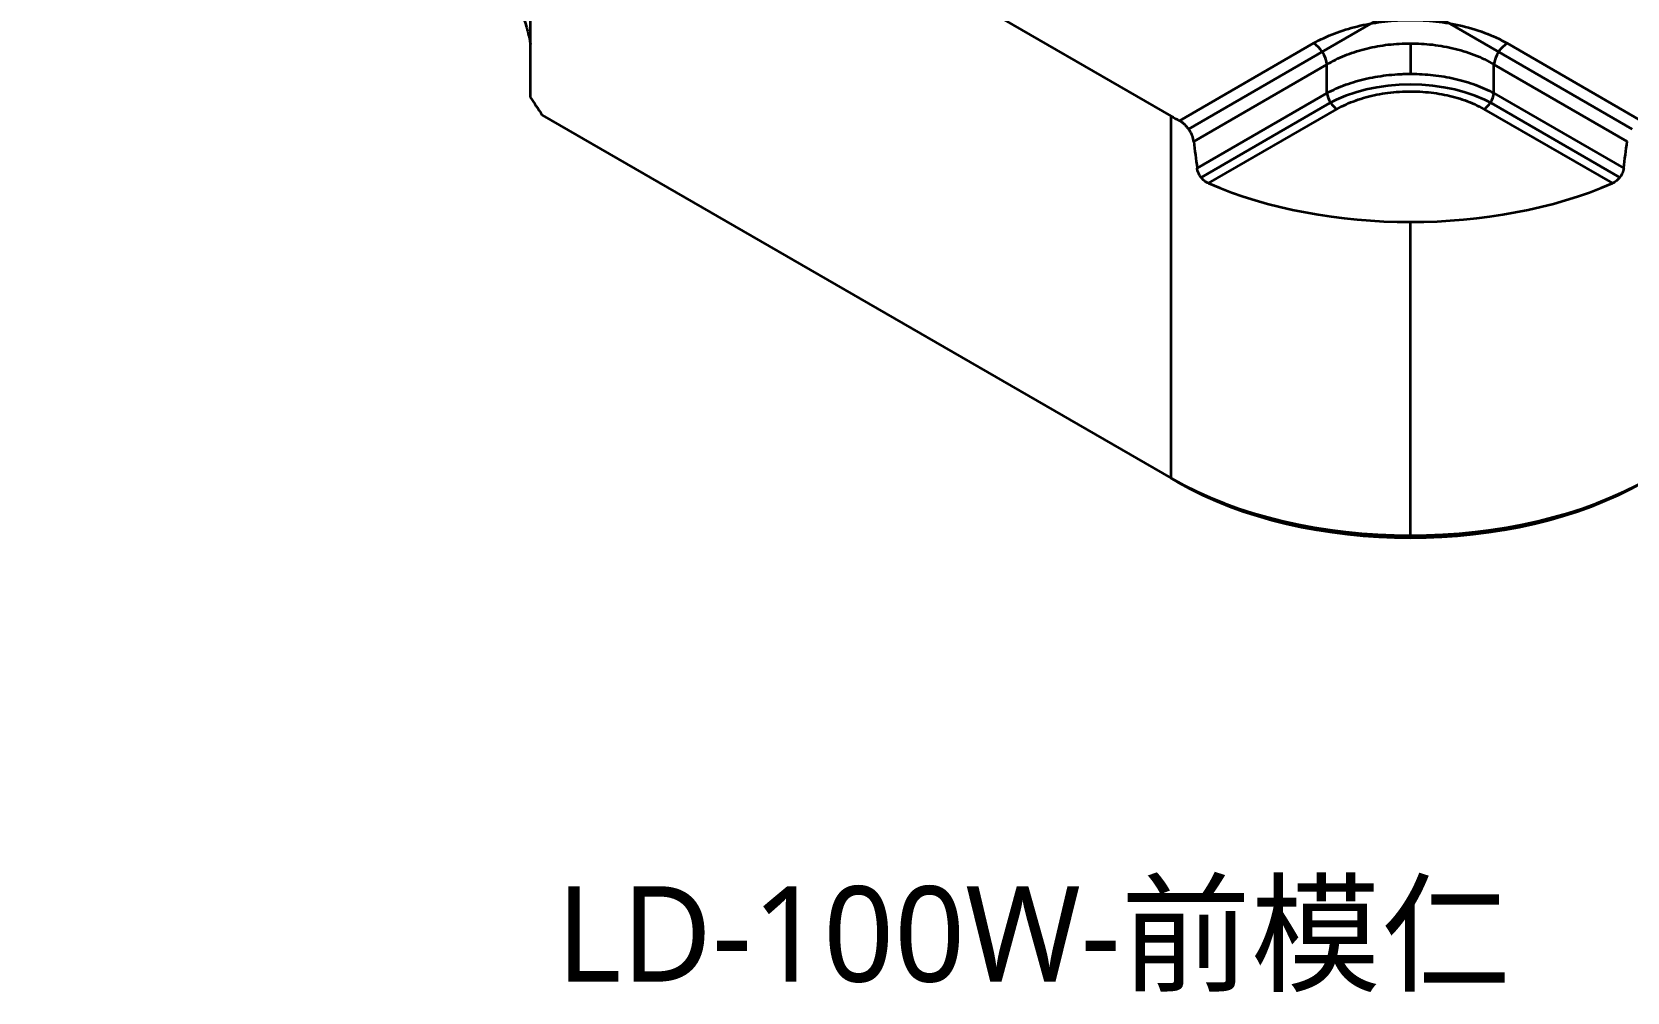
# Model space of a CAD drawing. Header units: millimetres. Extents: x 256 to 2096, y 1004 to 2403.
# Drawn here: x 1514.7 to 1849.3, y 1029.3 to 1230.6 of the extents above; entities that cross this region are included whole.
import ezdxf

# ---------------------------------------------------------------- set-up
doc = ezdxf.new("R2010")
doc.units = ezdxf.units.MM
doc.layers.add('1', color=7, linetype='Continuous', true_color=0xffffff)
doc.layers.add('core', color=7, linetype='Continuous', lineweight=20)

msp = doc.modelspace()

# ---------------------------------------------------------------- linework, layer by layer
at = {"layer": '1', "color": 7, "linetype": 'Continuous', "lineweight": 35}
for p, q in [((1597.657, 1303.003), (1753.598, 1212.97)), ((1619.186, 1242.4), (1619.186, 1216.925)), ((1799.45, 1234.585), (1757.279, 1210.237)), ((1850.327, 1210.237), (1808.155, 1234.585)), ((1755.377, 1211.978), (1783.496, 1228.213)), ((1803.803, 1228.202), (1803.803, 1221.809)), ((1824.109, 1228.213), (1852.229, 1211.978)), ((1758.354, 1207.651), (1786.297, 1223.785)), ((1786.297, 1217.755), (1786.297, 1223.785)), ((1821.308, 1217.755), (1821.308, 1223.785)), ((1821.308, 1223.785), (1849.252, 1207.651)), ((1759.06, 1202.03), (1786.297, 1217.755)), ((1786.321, 1215.364), (1759.889, 1200.104)), ((1847.717, 1200.104), (1821.285, 1215.364)), ((1821.308, 1217.755), (1848.546, 1202.03)), ((1621.712, 1213.18), (1753.598, 1137.036)), ((1753.598, 1137.036), (1753.598, 1212.97)), ((1761.424, 1198.861), (1788.398, 1214.434)), ((1819.208, 1214.434), (1846.182, 1198.861)), ((1803.803, 1125.03), (1803.803, 1190.758)), ((1753.598, 1137.036), (1755.012, 1136.219))]:
    msp.add_line(p, q, dxfattribs=at)
for centre, major_axis, ratio, start_param, end_param in [((1783.496, 1224.947), (-2, 3.464), 0.5773503, 4.0666167, 5.4977871), ((1824.109, 1224.947), (2, 3.464), 0.5773503, 0.7853982, 2.2165688), ((1803.803, 1204.844), (25, 0), 0.5886435, 0.7963953, 2.3451973), ((1788.398, 1216.884), (-1.5, 2.598), 0.5773503, 0.925025, 2.3561945), ((1819.208, 1216.884), (1.5, 2.598), 0.5773503, 3.9269908, 5.3581603), ((1803.803, 1241.956), (-71, 0), 0.5773503, 0.7853986, 0.8202272), ((1803.803, 1231.75), (-71, 0), 0.5773503, 0.9311834, 2.2104092), ((1803.803, 1166.022), (-71, 0), 0.5773503, 0.7853982, 2.3561945), ((1803.803, 1164.389), (69, 0), 0.5773503, 3.9269908, 5.4977871)]:
    msp.add_ellipse(centre, major_axis=major_axis, ratio=ratio, start_param=start_param, end_param=end_param, dxfattribs=at)
for points, knots in [([(1514.658, 1277.275), (1516.427, 1277.381), (1518.193, 1277.458), (1521.722, 1277.555), (1525.246, 1277.595), (1530.519, 1277.487), (1534.025, 1277.302), (1537.527, 1277.061), (1539.276, 1276.912), (1541.459, 1276.69), (1541.895, 1276.644), (1542.55, 1276.572), (1542.768, 1276.547), (1543.204, 1276.497), (1544.293, 1276.371), (1545.374, 1276.233), (1547.957, 1275.884), (1549.661, 1275.624), (1553.034, 1275.051), (1556.373, 1274.426), (1561.278, 1273.331), (1564.48, 1272.496), (1567.647, 1271.609), (1569.213, 1271.139), (1571.148, 1270.517), (1571.727, 1270.329), (1572.304, 1270.136), (1572.687, 1270.006), (1572.879, 1269.941), (1573.834, 1269.614), (1574.59, 1269.347), (1576.834, 1268.528), (1578.298, 1267.961), (1581.163, 1266.783), (1583.965, 1265.561), (1587.981, 1263.601), (1590.533, 1262.208), (1593.022, 1260.772), (1594.236, 1260.033), (1596.007, 1258.891), (1596.59, 1258.504), (1597.739, 1257.721), (1598.302, 1257.325), (1599.96, 1256.127), (1601.023, 1255.314), (1603.064, 1253.659), (1605.021, 1251.976), (1607.706, 1249.365), (1609.329, 1247.568), (1610.868, 1245.742), (1611.596, 1244.814), (1612.623, 1243.401), (1612.954, 1242.926), (1613.355, 1242.328), (1613.435, 1242.209), (1613.592, 1241.969), (1613.826, 1241.609), (1614.053, 1241.248), (1614.795, 1240.043), (1615.339, 1239.073), (1616.331, 1237.124), (1617.227, 1235.163), (1618.286, 1232.188), (1618.803, 1230.184), (1619.095, 1228.783), (1619.169, 1228.389), (1619.237, 1227.994)], [0, 0, 0, 0, 0.0352237, 0.0352237, 0.0704473, 0.105671, 0.1408947, 0.1408947, 0.1761184, 0.1761184, 0.1849243, 0.1849243, 0.1893272, 0.1893272, 0.1937302, 0.211342, 0.211342, 0.2465657, 0.2465657, 0.2817894, 0.317013, 0.3522367, 0.3522367, 0.3874604, 0.3874604, 0.3962663, 0.4006692, 0.4006692, 0.4050722, 0.4050722, 0.422684, 0.422684, 0.4579077, 0.4579077, 0.4931314, 0.5283551, 0.5635787, 0.5635787, 0.5988024, 0.5988024, 0.6164142, 0.6164142, 0.6340261, 0.6340261, 0.6692497, 0.6692497, 0.7044734, 0.7396971, 0.7749207, 0.7749207, 0.8101444, 0.8101444, 0.8277563, 0.8277563, 0.8321592, 0.8321592, 0.8365622, 0.8453681, 0.8453681, 0.8805918, 0.8805918, 0.9158154, 0.9510391, 0.9862628, 0.9862628, 1, 1, 1, 1]), ([(1786.297, 1223.785), (1787.446, 1224.481), (1789.917, 1225.713), (1794.099, 1227.089), (1798.563, 1227.951), (1803.205, 1228.287), (1807.95, 1228.084), (1812.715, 1227.3), (1817.32, 1225.884), (1820.058, 1224.542), (1821.308, 1223.785)], [0, 0, 0, 0, 0.125469, 0.2454469, 0.365313, 0.4849133, 0.6041579, 0.7302459, 0.8634688, 1, 1, 1, 1]), ([(1786.297, 1217.755), (1786.911, 1218.097), (1787.552, 1218.418), (1788.88, 1219.017), (1789.567, 1219.295), (1790.977, 1219.808), (1791.7, 1220.043), (1793.174, 1220.469), (1793.925, 1220.66), (1795.445, 1220.997), (1796.215, 1221.144), (1797.766, 1221.394), (1798.547, 1221.497), (1800.111, 1221.659), (1800.894, 1221.719), (1802.066, 1221.776), (1802.456, 1221.79), (1803.04, 1221.803), (1803.331, 1221.807), (1803.67, 1221.809), (1803.839, 1221.809), (1803.924, 1221.809), (1803.966, 1221.809), (1803.987, 1221.809), (1803.998, 1221.809), (1804.003, 1221.809), (1804.006, 1221.809), (1804.007, 1221.809), (1804.766, 1221.805), (1805.528, 1221.782), (1807.056, 1221.694), (1807.822, 1221.63), (1809.35, 1221.46), (1810.112, 1221.354), (1811.625, 1221.101), (1812.377, 1220.953), (1813.86, 1220.616), (1814.593, 1220.426), (1816.031, 1220.003), (1816.737, 1219.771), (1818.113, 1219.266), (1818.783, 1218.992), (1820.081, 1218.404), (1820.708, 1218.09), (1821.308, 1217.755)], [0, 0, 0, 0, 0.0625, 0.0625, 0.125, 0.125, 0.1875, 0.1875, 0.25, 0.25, 0.3125, 0.3125, 0.375, 0.375, 0.4375, 0.4375, 0.46875, 0.46875, 0.484375, 0.4921875, 0.4960937, 0.4980469, 0.4990234, 0.4995117, 0.4997559, 0.4998779, 0.4998779, 0.5, 0.5, 0.5625, 0.5625, 0.625, 0.625, 0.6875, 0.6875, 0.75, 0.75, 0.8125, 0.8125, 0.875, 0.875, 0.9375, 0.9375, 1, 1, 1, 1]), ([(1758.354, 1207.651), (1758.341, 1207.755), (1758.324, 1207.859), (1758.282, 1208.069), (1758.233, 1208.279), (1758.168, 1208.492), (1758.113, 1208.653), (1758.094, 1208.707), (1758.054, 1208.814), (1758.033, 1208.868), (1757.967, 1209.03), (1757.872, 1209.242), (1757.712, 1209.556), (1757.592, 1209.761), (1757.498, 1209.913), (1757.465, 1209.964), (1757.399, 1210.064), (1757.366, 1210.114), (1757.263, 1210.262), (1757.122, 1210.453), (1756.898, 1210.726), (1756.74, 1210.898), (1756.639, 1211.003), (1756.619, 1211.024), (1756.578, 1211.065), (1756.557, 1211.086), (1756.496, 1211.146), (1756.454, 1211.186), (1756.329, 1211.302), (1756.161, 1211.449), (1755.904, 1211.649), (1755.729, 1211.768), (1755.597, 1211.851), (1755.553, 1211.878), (1755.465, 1211.93), (1755.421, 1211.955), (1755.377, 1211.978)], [0, 0, 0, 0, 0.0625, 0.0625, 0.125, 0.1875, 0.1875, 0.21875, 0.21875, 0.25, 0.25, 0.3125, 0.375, 0.4375, 0.4375, 0.46875, 0.46875, 0.5, 0.5, 0.5625, 0.625, 0.6875, 0.6875, 0.703125, 0.703125, 0.71875, 0.71875, 0.75, 0.75, 0.8125, 0.875, 0.9375, 0.9375, 0.96875, 0.96875, 1, 1, 1, 1]), ([(1761.424, 1198.861), (1761.279, 1198.923), (1761.136, 1198.998), (1760.925, 1199.128), (1760.855, 1199.175), (1760.752, 1199.249), (1760.718, 1199.274), (1760.649, 1199.327), (1760.615, 1199.354), (1760.447, 1199.493), (1760.319, 1199.612), (1760.136, 1199.805), (1760.077, 1199.872), (1759.991, 1199.975), (1759.962, 1200.01), (1759.92, 1200.063), (1759.906, 1200.081), (1759.879, 1200.117), (1759.865, 1200.135), (1759.744, 1200.298), (1759.647, 1200.448), (1759.514, 1200.679), (1759.473, 1200.757), (1759.424, 1200.856), (1759.414, 1200.876), (1759.395, 1200.915), (1759.385, 1200.936), (1759.358, 1200.996), (1759.34, 1201.036), (1759.256, 1201.236), (1759.2, 1201.396), (1759.134, 1201.635), (1759.115, 1201.714), (1759.091, 1201.833), (1759.084, 1201.873), (1759.071, 1201.952), (1759.065, 1201.991), (1759.06, 1202.03)], [0, 0, 0, 0, 0.125, 0.125, 0.1875, 0.1875, 0.21875, 0.21875, 0.25, 0.25, 0.375, 0.375, 0.4375, 0.4375, 0.46875, 0.46875, 0.484375, 0.484375, 0.5, 0.5, 0.625, 0.625, 0.6875, 0.6875, 0.703125, 0.703125, 0.71875, 0.71875, 0.75, 0.75, 0.875, 0.875, 0.9375, 0.9375, 0.96875, 0.96875, 1, 1, 1, 1]), ([(1848.546, 1202.03), (1848.536, 1201.952), (1848.51, 1201.795), (1848.453, 1201.558), (1848.403, 1201.398), (1848.361, 1201.278), (1848.347, 1201.238), (1848.316, 1201.157), (1848.299, 1201.117), (1848.215, 1200.916), (1848.137, 1200.758), (1848.005, 1200.527), (1847.958, 1200.451), (1847.884, 1200.338), (1847.859, 1200.301), (1847.807, 1200.227), (1847.781, 1200.19), (1847.647, 1200.009), (1847.532, 1199.872), (1847.35, 1199.679), (1847.287, 1199.616), (1847.19, 1199.526), (1847.157, 1199.496), (1847.091, 1199.438), (1847.058, 1199.41), (1846.891, 1199.272), (1846.754, 1199.174), (1846.543, 1199.043), (1846.471, 1199.002), (1846.327, 1198.926), (1846.254, 1198.892), (1846.182, 1198.861)], [0, 0, 0, 0, 0.0625, 0.125, 0.1875, 0.1875, 0.21875, 0.21875, 0.25, 0.25, 0.375, 0.375, 0.4375, 0.4375, 0.46875, 0.46875, 0.5, 0.5, 0.625, 0.625, 0.6875, 0.6875, 0.71875, 0.71875, 0.75, 0.75, 0.875, 0.875, 0.9375, 0.9375, 1, 1, 1, 1])]:
    msp.add_open_spline(points, degree=3, knots=knots, dxfattribs=at)
for points in [[(1783.496, 1228.213), (1784.875, 1229.009), (1787.806, 1230.384), (1792.54, 1231.862), (1797.728, 1232.821), (1803.136, 1233.188), (1808.444, 1232.978), (1813.982, 1232.138), (1819.439, 1230.55), (1822.619, 1229.073), (1824.109, 1228.213)], [(1788.398, 1214.434), (1789.618, 1215.138), (1792.244, 1216.333), (1796.684, 1217.554), (1801.494, 1218.179), (1806.487, 1218.145), (1810.982, 1217.527), (1815.244, 1216.372), (1817.941, 1215.166), (1819.208, 1214.434)], [(1619.186, 1216.925), (1620.031, 1215.679), (1620.873, 1214.431), (1621.712, 1213.18)], [(1758.354, 1207.651), (1758.588, 1205.777), (1758.823, 1203.903), (1759.06, 1202.03)], [(1848.546, 1202.03), (1848.782, 1203.903), (1849.018, 1205.777), (1849.252, 1207.651)]]:
    msp.add_open_spline(points, degree=3, dxfattribs=at)

# ---------------------------------------------------------------- texts
at = {"layer": 'core', "lineweight": 18, "insert": (1624.67, 1051.458), "char_height": 20, "attachment_point": 1}
msp.add_mtext_dynamic_manual_height_columns('{\\fMicrosoft YaHei|b0|i0|c134|p34;LD-100W-前模仁}', width=296.05193, gutter_width=1, heights=[0], dxfattribs=at)

doc.saveas('drawing.dxf')
